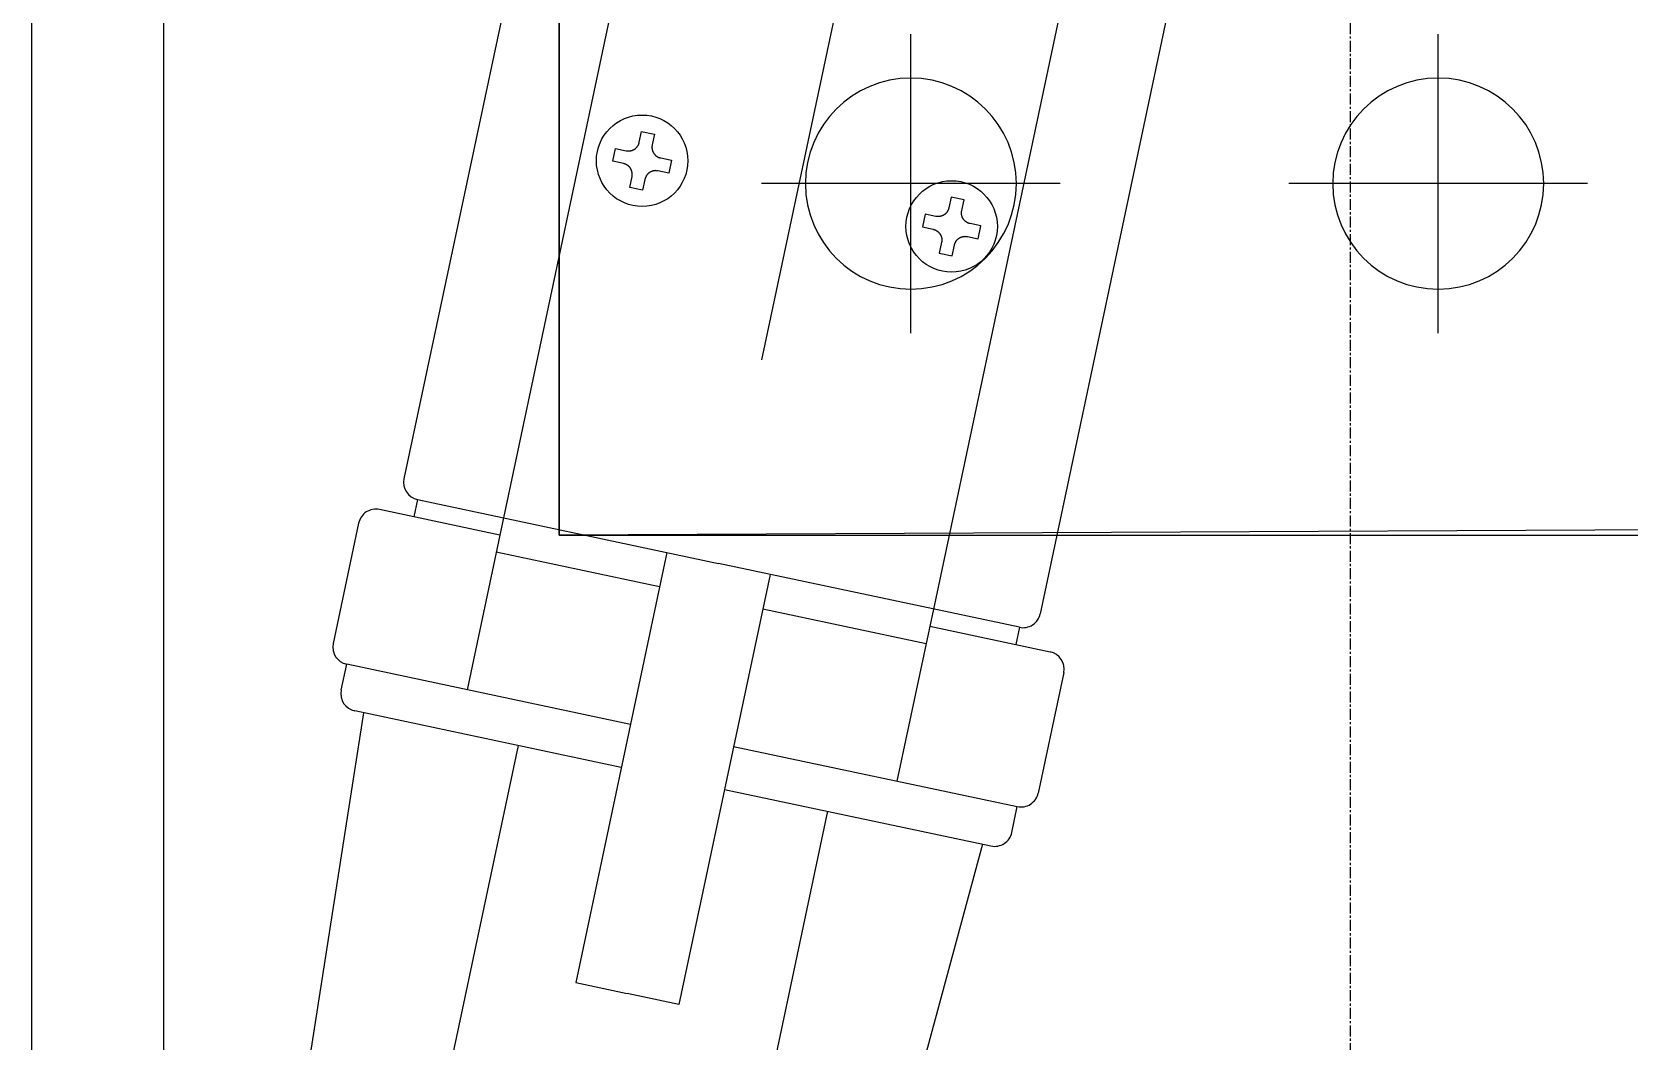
# Model space of a CAD drawing. Extents: x -668440 to 1010955, y -1678500 to 210463.
# Drawn here: x -558648 to -556830, y -1000589 to -999441 of the extents above; entities that cross this region are included whole.
import ezdxf

# ---------------------------------------------------------------- set-up
doc = ezdxf.new("R2010")
doc.units = 0
doc.header["$MEASUREMENT"] = 0
doc.linetypes.add('CENTER', pattern=[2, 1.25, -0.25, 0.25, -0.25])
doc.layers.get('0').update_dxf_attribs({"color": 3, "linetype": 'CONTINUOUS'})
for name, color, linetype in [('100', 5, 'CENTER'), ('BOLT', 4, 'CONTINUOUS'), ('C400-N19-6M22_d', 7, 'CONTINUOUS'), ('chole', 7, 'CONTINUOUS'), ('COL_H-300x300x10x15x13', 7, 'CONTINUOUS'), ('cwr_d', 7, 'CONTINUOUS'), ('注記', 3, 'CONTINUOUS')]:
    doc.layers.add(name, color=color, linetype=linetype)

# ---------------------------------------------------------------- blocks, each defined once
blk = doc.blocks.new('tc02')
at = {"layer": '注記', "color": 4}
blk.add_line((-18602.46, 32824.25), (-18602.46, 32699.28), dxfattribs=at)
at = {"layer": '注記', "color": 4, "linetype": 'Continuous'}
for p, q in [((-18639.46, 32787.62), (-18639.46, 32677.62)), ((-18565.46, 32787.62), (-18565.46, 32677.62)), ((-18627.46, 32765.62), (-18627.46, 32675.62)), ((-18577.46, 32765.62), (-18577.46, 32675.62)), ((-18621.21, 32721.87), (-18619.71, 32721.87)), ((-18621.21, 32720.62), (-18621.21, 32721.87)), ((-18619.71, 32721.87), (-18619.71, 32720.62)), ((-18583.71, 32721.87), (-18585.21, 32721.87)), ((-18585.21, 32721.87), (-18585.21, 32720.62)), ((-18583.71, 32720.62), (-18583.71, 32721.87)), ((-18623.71, 32717.87), (-18623.71, 32719.37)), ((-18623.71, 32719.37), (-18622.46, 32719.37)), ((-18622.46, 32719.37), (-18622.43, 32719.37)), ((-18622.43, 32719.37), (-18622.4, 32719.37)), ((-18622.4, 32719.37), (-18622.37, 32719.37)), ((-18622.37, 32719.37), (-18622.34, 32719.37)), ((-18622.34, 32719.37), (-18622.31, 32719.38)), ((-18622.31, 32719.38), (-18622.28, 32719.38)), ((-18622.28, 32719.38), (-18622.25, 32719.39)), ((-18622.25, 32719.39), (-18622.22, 32719.39)), ((-18622.22, 32719.39), (-18622.19, 32719.4)), ((-18622.19, 32719.4), (-18622.16, 32719.4)), ((-18622.16, 32719.4), (-18622.13, 32719.41)), ((-18622.13, 32719.41), (-18622.1, 32719.42)), ((-18622.1, 32719.42), (-18622.07, 32719.43)), ((-18622.07, 32719.43), (-18622.04, 32719.44)), ((-18622.04, 32719.44), (-18622.01, 32719.45)), ((-18622.01, 32719.45), (-18621.98, 32719.46)), ((-18621.98, 32719.46), (-18621.95, 32719.47)), ((-18621.95, 32719.47), (-18621.93, 32719.49)), ((-18621.93, 32719.49), (-18621.9, 32719.5)), ((-18621.9, 32719.5), (-18621.87, 32719.51)), ((-18621.87, 32719.51), (-18621.84, 32719.53)), ((-18621.84, 32719.53), (-18621.82, 32719.54)), ((-18621.82, 32719.54), (-18621.79, 32719.56)), ((-18621.79, 32719.56), (-18621.77, 32719.58)), ((-18621.77, 32719.58), (-18621.74, 32719.59)), ((-18621.74, 32719.59), (-18621.72, 32719.61)), ((-18621.72, 32719.61), (-18621.69, 32719.63)), ((-18621.69, 32719.63), (-18621.67, 32719.65)), ((-18621.67, 32719.65), (-18621.64, 32719.67)), ((-18621.64, 32719.67), (-18621.62, 32719.69)), ((-18621.62, 32719.69), (-18621.6, 32719.71)), ((-18621.6, 32719.71), (-18621.58, 32719.73)), ((-18621.58, 32719.73), (-18621.55, 32719.75)), ((-18621.55, 32719.75), (-18621.53, 32719.78)), ((-18621.53, 32719.78), (-18621.51, 32719.8)), ((-18621.51, 32719.8), (-18621.49, 32719.82)), ((-18621.49, 32719.82), (-18621.47, 32719.85)), ((-18621.47, 32719.85), (-18621.46, 32719.87)), ((-18621.46, 32719.87), (-18621.44, 32719.9)), ((-18621.44, 32719.9), (-18621.42, 32719.92)), ((-18621.42, 32719.92), (-18621.4, 32719.95)), ((-18621.4, 32719.95), (-18621.39, 32719.97)), ((-18621.39, 32719.97), (-18621.37, 32720)), ((-18621.37, 32720), (-18621.36, 32720.03)), ((-18621.36, 32720.03), (-18621.34, 32720.05)), ((-18621.34, 32720.05), (-18621.33, 32720.08)), ((-18621.33, 32720.08), (-18621.32, 32720.11)), ((-18621.32, 32720.11), (-18621.31, 32720.14)), ((-18621.31, 32720.14), (-18621.29, 32720.17)), ((-18621.29, 32720.17), (-18621.28, 32720.2)), ((-18621.28, 32720.2), (-18621.27, 32720.22)), ((-18621.27, 32720.22), (-18621.26, 32720.25)), ((-18621.26, 32720.28), (-18621.25, 32720.31)), ((-18621.26, 32720.25), (-18621.26, 32720.28)), ((-18621.25, 32720.31), (-18621.24, 32720.34)), ((-18621.24, 32720.34), (-18621.23, 32720.37)), ((-18621.23, 32720.4), (-18621.22, 32720.43)), ((-18621.23, 32720.37), (-18621.23, 32720.4)), ((-18621.22, 32720.49), (-18621.21, 32720.53)), ((-18621.22, 32720.46), (-18621.22, 32720.49)), ((-18621.22, 32720.43), (-18621.22, 32720.46)), ((-18621.21, 32720.59), (-18621.21, 32720.62)), ((-18621.21, 32720.56), (-18621.21, 32720.59)), ((-18621.21, 32720.53), (-18621.21, 32720.56)), ((-18619.71, 32720.62), (-18619.71, 32720.59)), ((-18619.71, 32720.59), (-18619.71, 32720.56)), ((-18619.71, 32720.56), (-18619.71, 32720.52)), ((-18619.71, 32720.52), (-18619.7, 32720.49)), ((-18619.7, 32720.49), (-18619.7, 32720.46)), ((-18619.7, 32720.46), (-18619.7, 32720.43)), ((-18619.7, 32720.43), (-18619.69, 32720.4)), ((-18619.69, 32720.4), (-18619.69, 32720.37)), ((-18619.69, 32720.37), (-18619.68, 32720.34)), ((-18619.68, 32720.34), (-18619.67, 32720.31)), ((-18619.67, 32720.31), (-18619.67, 32720.28)), ((-18619.67, 32720.28), (-18619.66, 32720.25)), ((-18619.66, 32720.25), (-18619.65, 32720.22)), ((-18619.65, 32720.22), (-18619.64, 32720.2)), ((-18619.64, 32720.2), (-18619.63, 32720.17)), ((-18619.63, 32720.17), (-18619.62, 32720.14)), ((-18619.62, 32720.14), (-18619.6, 32720.11)), ((-18619.6, 32720.11), (-18619.59, 32720.08)), ((-18619.59, 32720.08), (-18619.58, 32720.05)), ((-18619.58, 32720.05), (-18619.56, 32720.03)), ((-18619.56, 32720.03), (-18619.55, 32720)), ((-18619.55, 32720), (-18619.53, 32719.97)), ((-18619.53, 32719.97), (-18619.52, 32719.95)), ((-18619.52, 32719.95), (-18619.5, 32719.92)), ((-18619.5, 32719.92), (-18619.48, 32719.9)), ((-18619.48, 32719.9), (-18619.46, 32719.87)), ((-18619.46, 32719.87), (-18619.45, 32719.85)), ((-18619.45, 32719.85), (-18619.43, 32719.82)), ((-18619.43, 32719.82), (-18619.41, 32719.8)), ((-18619.41, 32719.8), (-18619.39, 32719.78)), ((-18619.39, 32719.78), (-18619.37, 32719.75)), ((-18619.37, 32719.75), (-18619.34, 32719.73)), ((-18619.34, 32719.73), (-18619.32, 32719.71)), ((-18619.32, 32719.71), (-18619.3, 32719.69)), ((-18619.3, 32719.69), (-18619.28, 32719.67)), ((-18619.28, 32719.67), (-18619.25, 32719.65)), ((-18619.25, 32719.65), (-18619.23, 32719.63)), ((-18619.23, 32719.63), (-18619.21, 32719.61)), ((-18619.21, 32719.61), (-18619.18, 32719.59)), ((-18619.18, 32719.59), (-18619.16, 32719.58)), ((-18619.16, 32719.58), (-18619.13, 32719.56)), ((-18619.13, 32719.56), (-18619.1, 32719.54)), ((-18619.1, 32719.54), (-18619.08, 32719.53)), ((-18619.08, 32719.53), (-18619.05, 32719.51)), ((-18619.05, 32719.51), (-18619.02, 32719.5)), ((-18619.02, 32719.5), (-18618.99, 32719.49)), ((-18618.99, 32719.49), (-18618.97, 32719.47)), ((-18618.97, 32719.47), (-18618.94, 32719.46)), ((-18618.94, 32719.46), (-18618.91, 32719.45)), ((-18618.91, 32719.45), (-18618.88, 32719.44)), ((-18618.88, 32719.44), (-18618.85, 32719.43)), ((-18618.85, 32719.43), (-18618.82, 32719.42)), ((-18618.82, 32719.42), (-18618.79, 32719.41)), ((-18618.79, 32719.41), (-18618.76, 32719.4)), ((-18618.76, 32719.4), (-18618.73, 32719.4)), ((-18618.73, 32719.4), (-18618.7, 32719.39)), ((-18618.7, 32719.39), (-18618.67, 32719.39)), ((-18618.67, 32719.39), (-18618.64, 32719.38)), ((-18618.64, 32719.38), (-18618.61, 32719.38)), ((-18618.61, 32719.38), (-18618.58, 32719.37)), ((-18618.58, 32719.37), (-18618.55, 32719.37)), ((-18618.55, 32719.37), (-18618.52, 32719.37)), ((-18618.52, 32719.37), (-18618.49, 32719.37)), ((-18618.49, 32719.37), (-18618.46, 32719.37)), ((-18618.46, 32719.37), (-18617.21, 32719.37)), ((-18617.21, 32719.37), (-18617.21, 32717.87)), ((-18586.46, 32719.37), (-18587.71, 32719.37)), ((-18587.71, 32719.37), (-18587.71, 32717.87)), ((-18586.43, 32719.37), (-18586.46, 32719.37)), ((-18586.4, 32719.37), (-18586.43, 32719.37)), ((-18586.37, 32719.37), (-18586.4, 32719.37)), ((-18586.34, 32719.37), (-18586.37, 32719.37)), ((-18586.31, 32719.38), (-18586.34, 32719.37)), ((-18586.28, 32719.38), (-18586.31, 32719.38)), ((-18586.25, 32719.39), (-18586.28, 32719.38)), ((-18586.22, 32719.39), (-18586.25, 32719.39)), ((-18586.19, 32719.4), (-18586.22, 32719.39)), ((-18586.16, 32719.4), (-18586.19, 32719.4)), ((-18586.13, 32719.41), (-18586.16, 32719.4)), ((-18586.1, 32719.42), (-18586.13, 32719.41)), ((-18586.07, 32719.43), (-18586.1, 32719.42)), ((-18586.04, 32719.44), (-18586.07, 32719.43)), ((-18586.01, 32719.45), (-18586.04, 32719.44)), ((-18585.98, 32719.46), (-18586.01, 32719.45)), ((-18585.95, 32719.47), (-18585.98, 32719.46)), ((-18585.93, 32719.49), (-18585.95, 32719.47)), ((-18585.9, 32719.5), (-18585.93, 32719.49)), ((-18585.87, 32719.51), (-18585.9, 32719.5)), ((-18585.84, 32719.53), (-18585.87, 32719.51)), ((-18585.82, 32719.54), (-18585.84, 32719.53)), ((-18585.79, 32719.56), (-18585.82, 32719.54)), ((-18585.77, 32719.58), (-18585.79, 32719.56)), ((-18585.74, 32719.59), (-18585.77, 32719.58)), ((-18585.72, 32719.61), (-18585.74, 32719.59)), ((-18585.69, 32719.63), (-18585.72, 32719.61)), ((-18585.67, 32719.65), (-18585.69, 32719.63)), ((-18585.64, 32719.67), (-18585.67, 32719.65)), ((-18585.62, 32719.69), (-18585.64, 32719.67)), ((-18585.6, 32719.71), (-18585.62, 32719.69)), ((-18585.58, 32719.73), (-18585.6, 32719.71)), ((-18585.55, 32719.75), (-18585.58, 32719.73)), ((-18585.53, 32719.78), (-18585.55, 32719.75)), ((-18585.51, 32719.8), (-18585.53, 32719.78)), ((-18585.49, 32719.82), (-18585.51, 32719.8)), ((-18585.47, 32719.85), (-18585.49, 32719.82)), ((-18585.46, 32719.87), (-18585.47, 32719.85)), ((-18585.44, 32719.9), (-18585.46, 32719.87)), ((-18585.42, 32719.92), (-18585.44, 32719.9)), ((-18585.4, 32719.95), (-18585.42, 32719.92)), ((-18585.39, 32719.97), (-18585.4, 32719.95)), ((-18585.37, 32720), (-18585.39, 32719.97)), ((-18585.36, 32720.03), (-18585.37, 32720)), ((-18585.34, 32720.05), (-18585.36, 32720.03)), ((-18585.33, 32720.08), (-18585.34, 32720.05)), ((-18585.32, 32720.11), (-18585.33, 32720.08)), ((-18585.31, 32720.14), (-18585.32, 32720.11)), ((-18585.29, 32720.17), (-18585.31, 32720.14)), ((-18585.28, 32720.2), (-18585.29, 32720.17)), ((-18585.27, 32720.22), (-18585.28, 32720.2)), ((-18585.26, 32720.25), (-18585.27, 32720.22)), ((-18585.25, 32720.31), (-18585.26, 32720.28)), ((-18585.26, 32720.28), (-18585.26, 32720.25)), ((-18585.24, 32720.34), (-18585.25, 32720.31)), ((-18585.23, 32720.37), (-18585.24, 32720.34)), ((-18585.22, 32720.43), (-18585.23, 32720.4)), ((-18585.23, 32720.4), (-18585.23, 32720.37)), ((-18585.21, 32720.53), (-18585.22, 32720.49)), ((-18585.22, 32720.49), (-18585.22, 32720.46)), ((-18585.22, 32720.46), (-18585.22, 32720.43)), ((-18585.21, 32720.62), (-18585.21, 32720.59)), ((-18585.21, 32720.59), (-18585.21, 32720.56)), ((-18585.21, 32720.56), (-18585.21, 32720.53)), ((-18583.71, 32720.59), (-18583.71, 32720.62)), ((-18583.71, 32720.56), (-18583.71, 32720.59)), ((-18583.71, 32720.52), (-18583.71, 32720.56)), ((-18583.7, 32720.49), (-18583.71, 32720.52)), ((-18583.7, 32720.46), (-18583.7, 32720.49)), ((-18583.7, 32720.43), (-18583.7, 32720.46)), ((-18583.69, 32720.4), (-18583.7, 32720.43)), ((-18583.69, 32720.37), (-18583.69, 32720.4)), ((-18583.68, 32720.34), (-18583.69, 32720.37)), ((-18583.67, 32720.31), (-18583.68, 32720.34)), ((-18583.67, 32720.28), (-18583.67, 32720.31)), ((-18583.66, 32720.25), (-18583.67, 32720.28)), ((-18583.65, 32720.22), (-18583.66, 32720.25)), ((-18583.64, 32720.2), (-18583.65, 32720.22)), ((-18583.63, 32720.17), (-18583.64, 32720.2)), ((-18583.62, 32720.14), (-18583.63, 32720.17)), ((-18583.6, 32720.11), (-18583.62, 32720.14)), ((-18583.59, 32720.08), (-18583.6, 32720.11)), ((-18583.58, 32720.05), (-18583.59, 32720.08)), ((-18583.56, 32720.03), (-18583.58, 32720.05)), ((-18583.55, 32720), (-18583.56, 32720.03)), ((-18583.53, 32719.97), (-18583.55, 32720)), ((-18583.52, 32719.95), (-18583.53, 32719.97)), ((-18583.5, 32719.92), (-18583.52, 32719.95)), ((-18583.48, 32719.9), (-18583.5, 32719.92)), ((-18583.46, 32719.87), (-18583.48, 32719.9)), ((-18583.45, 32719.85), (-18583.46, 32719.87)), ((-18583.43, 32719.82), (-18583.45, 32719.85)), ((-18583.41, 32719.8), (-18583.43, 32719.82)), ((-18583.39, 32719.78), (-18583.41, 32719.8)), ((-18583.37, 32719.75), (-18583.39, 32719.78)), ((-18583.34, 32719.73), (-18583.37, 32719.75)), ((-18583.32, 32719.71), (-18583.34, 32719.73)), ((-18583.3, 32719.69), (-18583.32, 32719.71)), ((-18583.28, 32719.67), (-18583.3, 32719.69)), ((-18583.25, 32719.65), (-18583.28, 32719.67)), ((-18583.23, 32719.63), (-18583.25, 32719.65)), ((-18583.21, 32719.61), (-18583.23, 32719.63)), ((-18583.18, 32719.59), (-18583.21, 32719.61)), ((-18583.16, 32719.58), (-18583.18, 32719.59)), ((-18583.13, 32719.56), (-18583.16, 32719.58)), ((-18583.1, 32719.54), (-18583.13, 32719.56)), ((-18583.08, 32719.53), (-18583.1, 32719.54)), ((-18583.05, 32719.51), (-18583.08, 32719.53)), ((-18583.02, 32719.5), (-18583.05, 32719.51)), ((-18582.99, 32719.49), (-18583.02, 32719.5)), ((-18582.97, 32719.47), (-18582.99, 32719.49)), ((-18582.94, 32719.46), (-18582.97, 32719.47)), ((-18582.91, 32719.45), (-18582.94, 32719.46)), ((-18582.88, 32719.44), (-18582.91, 32719.45)), ((-18582.85, 32719.43), (-18582.88, 32719.44)), ((-18582.82, 32719.42), (-18582.85, 32719.43)), ((-18582.79, 32719.41), (-18582.82, 32719.42)), ((-18582.76, 32719.4), (-18582.79, 32719.41)), ((-18582.73, 32719.4), (-18582.76, 32719.4)), ((-18582.7, 32719.39), (-18582.73, 32719.4)), ((-18582.67, 32719.39), (-18582.7, 32719.39)), ((-18582.64, 32719.38), (-18582.67, 32719.39)), ((-18582.61, 32719.38), (-18582.64, 32719.38)), ((-18582.58, 32719.37), (-18582.61, 32719.38)), ((-18582.55, 32719.37), (-18582.58, 32719.37)), ((-18582.52, 32719.37), (-18582.55, 32719.37)), ((-18582.49, 32719.37), (-18582.52, 32719.37)), ((-18582.46, 32719.37), (-18582.49, 32719.37)), ((-18581.21, 32719.37), (-18582.46, 32719.37)), ((-18581.21, 32717.87), (-18581.21, 32719.37)), ((-18622.46, 32717.87), (-18623.71, 32717.87)), ((-18622.43, 32717.87), (-18622.46, 32717.87)), ((-18622.4, 32717.87), (-18622.43, 32717.87)), ((-18622.37, 32717.86), (-18622.4, 32717.87)), ((-18622.34, 32717.86), (-18622.37, 32717.86)), ((-18622.31, 32717.86), (-18622.34, 32717.86)), ((-18622.28, 32717.85), (-18622.31, 32717.86)), ((-18622.25, 32717.85), (-18622.28, 32717.85)), ((-18622.22, 32717.84), (-18622.25, 32717.85)), ((-18622.19, 32717.84), (-18622.22, 32717.84)), ((-18622.16, 32717.83), (-18622.19, 32717.84)), ((-18622.13, 32717.82), (-18622.16, 32717.83)), ((-18622.1, 32717.81), (-18622.13, 32717.82)), ((-18622.07, 32717.8), (-18622.1, 32717.81)), ((-18622.04, 32717.79), (-18622.07, 32717.8)), ((-18622.01, 32717.78), (-18622.04, 32717.79)), ((-18621.98, 32717.77), (-18622.01, 32717.78)), ((-18621.95, 32717.76), (-18621.98, 32717.77)), ((-18621.93, 32717.75), (-18621.95, 32717.76)), ((-18621.9, 32717.73), (-18621.93, 32717.75)), ((-18621.87, 32717.72), (-18621.9, 32717.73)), ((-18621.84, 32717.7), (-18621.87, 32717.72)), ((-18621.82, 32717.69), (-18621.84, 32717.7)), ((-18621.79, 32717.67), (-18621.82, 32717.69)), ((-18621.77, 32717.66), (-18621.79, 32717.67)), ((-18621.74, 32717.64), (-18621.77, 32717.66)), ((-18621.72, 32717.62), (-18621.74, 32717.64)), ((-18621.69, 32717.6), (-18621.72, 32717.62)), ((-18621.67, 32717.58), (-18621.69, 32717.6)), ((-18621.64, 32717.56), (-18621.67, 32717.58)), ((-18621.62, 32717.54), (-18621.64, 32717.56)), ((-18621.6, 32717.52), (-18621.62, 32717.54)), ((-18621.58, 32717.5), (-18621.6, 32717.52)), ((-18621.55, 32717.48), (-18621.58, 32717.5)), ((-18621.53, 32717.46), (-18621.55, 32717.48)), ((-18621.51, 32717.43), (-18621.53, 32717.46)), ((-18621.49, 32717.41), (-18621.51, 32717.43)), ((-18621.47, 32717.39), (-18621.49, 32717.41)), ((-18621.46, 32717.36), (-18621.47, 32717.39)), ((-18621.44, 32717.34), (-18621.46, 32717.36)), ((-18621.42, 32717.31), (-18621.44, 32717.34)), ((-18621.4, 32717.29), (-18621.42, 32717.31)), ((-18621.39, 32717.26), (-18621.4, 32717.29)), ((-18621.37, 32717.23), (-18621.39, 32717.26)), ((-18621.36, 32717.21), (-18621.37, 32717.23)), ((-18621.34, 32717.18), (-18621.36, 32717.21)), ((-18621.33, 32717.15), (-18621.34, 32717.18)), ((-18621.32, 32717.12), (-18621.33, 32717.15)), ((-18619.59, 32717.15), (-18619.6, 32717.12)), ((-18619.58, 32717.18), (-18619.59, 32717.15)), ((-18619.56, 32717.21), (-18619.58, 32717.18)), ((-18619.55, 32717.23), (-18619.56, 32717.21)), ((-18619.53, 32717.26), (-18619.55, 32717.23)), ((-18619.52, 32717.29), (-18619.53, 32717.26)), ((-18619.5, 32717.31), (-18619.52, 32717.29)), ((-18619.48, 32717.34), (-18619.5, 32717.31)), ((-18619.46, 32717.36), (-18619.48, 32717.34)), ((-18619.45, 32717.39), (-18619.46, 32717.36)), ((-18619.43, 32717.41), (-18619.45, 32717.39)), ((-18619.41, 32717.43), (-18619.43, 32717.41)), ((-18619.39, 32717.46), (-18619.41, 32717.43)), ((-18619.37, 32717.48), (-18619.39, 32717.46)), ((-18619.34, 32717.5), (-18619.37, 32717.48)), ((-18619.32, 32717.52), (-18619.34, 32717.5)), ((-18619.3, 32717.54), (-18619.32, 32717.52)), ((-18619.28, 32717.56), (-18619.3, 32717.54)), ((-18619.25, 32717.58), (-18619.28, 32717.56)), ((-18619.23, 32717.6), (-18619.25, 32717.58)), ((-18619.21, 32717.62), (-18619.23, 32717.6)), ((-18619.18, 32717.64), (-18619.21, 32717.62)), ((-18619.16, 32717.66), (-18619.18, 32717.64)), ((-18619.13, 32717.67), (-18619.16, 32717.66)), ((-18619.1, 32717.69), (-18619.13, 32717.67)), ((-18619.08, 32717.7), (-18619.1, 32717.69)), ((-18619.05, 32717.72), (-18619.08, 32717.7)), ((-18619.02, 32717.73), (-18619.05, 32717.72)), ((-18618.99, 32717.75), (-18619.02, 32717.73)), ((-18618.97, 32717.76), (-18618.99, 32717.75)), ((-18618.94, 32717.77), (-18618.97, 32717.76)), ((-18618.91, 32717.78), (-18618.94, 32717.77)), ((-18618.88, 32717.79), (-18618.91, 32717.78)), ((-18618.85, 32717.8), (-18618.88, 32717.79)), ((-18618.82, 32717.81), (-18618.85, 32717.8)), ((-18618.79, 32717.82), (-18618.82, 32717.81)), ((-18618.76, 32717.83), (-18618.79, 32717.82)), ((-18618.73, 32717.84), (-18618.76, 32717.83)), ((-18618.7, 32717.84), (-18618.73, 32717.84)), ((-18618.67, 32717.85), (-18618.7, 32717.84)), ((-18618.64, 32717.85), (-18618.67, 32717.85)), ((-18618.61, 32717.86), (-18618.64, 32717.85)), ((-18618.58, 32717.86), (-18618.61, 32717.86)), ((-18618.55, 32717.86), (-18618.58, 32717.86)), ((-18618.52, 32717.87), (-18618.55, 32717.86)), ((-18618.49, 32717.87), (-18618.52, 32717.87)), ((-18618.46, 32717.87), (-18618.49, 32717.87)), ((-18617.21, 32717.87), (-18618.46, 32717.87)), ((-18587.71, 32717.87), (-18586.46, 32717.87)), ((-18586.46, 32717.87), (-18586.43, 32717.87)), ((-18586.43, 32717.87), (-18586.4, 32717.87)), ((-18586.4, 32717.87), (-18586.37, 32717.86)), ((-18586.37, 32717.86), (-18586.34, 32717.86)), ((-18586.34, 32717.86), (-18586.31, 32717.86)), ((-18586.31, 32717.86), (-18586.28, 32717.85)), ((-18586.28, 32717.85), (-18586.25, 32717.85)), ((-18586.25, 32717.85), (-18586.22, 32717.84)), ((-18586.22, 32717.84), (-18586.19, 32717.84)), ((-18586.19, 32717.84), (-18586.16, 32717.83)), ((-18586.16, 32717.83), (-18586.13, 32717.82)), ((-18586.13, 32717.82), (-18586.1, 32717.81)), ((-18586.1, 32717.81), (-18586.07, 32717.8)), ((-18586.07, 32717.8), (-18586.04, 32717.79)), ((-18586.04, 32717.79), (-18586.01, 32717.78)), ((-18586.01, 32717.78), (-18585.98, 32717.77)), ((-18585.98, 32717.77), (-18585.95, 32717.76)), ((-18585.95, 32717.76), (-18585.93, 32717.75)), ((-18585.93, 32717.75), (-18585.9, 32717.73)), ((-18585.9, 32717.73), (-18585.87, 32717.72)), ((-18585.87, 32717.72), (-18585.84, 32717.7)), ((-18585.84, 32717.7), (-18585.82, 32717.69)), ((-18585.82, 32717.69), (-18585.79, 32717.67)), ((-18585.79, 32717.67), (-18585.77, 32717.66)), ((-18585.77, 32717.66), (-18585.74, 32717.64)), ((-18585.74, 32717.64), (-18585.72, 32717.62)), ((-18585.72, 32717.62), (-18585.69, 32717.6)), ((-18585.69, 32717.6), (-18585.67, 32717.58)), ((-18585.67, 32717.58), (-18585.64, 32717.56)), ((-18585.64, 32717.56), (-18585.62, 32717.54)), ((-18585.62, 32717.54), (-18585.6, 32717.52)), ((-18585.6, 32717.52), (-18585.58, 32717.5)), ((-18585.58, 32717.5), (-18585.55, 32717.48)), ((-18585.55, 32717.48), (-18585.53, 32717.46)), ((-18585.53, 32717.46), (-18585.51, 32717.43)), ((-18585.51, 32717.43), (-18585.49, 32717.41)), ((-18585.49, 32717.41), (-18585.47, 32717.39)), ((-18585.47, 32717.39), (-18585.46, 32717.36)), ((-18585.46, 32717.36), (-18585.44, 32717.34)), ((-18585.44, 32717.34), (-18585.42, 32717.31)), ((-18585.42, 32717.31), (-18585.4, 32717.29)), ((-18585.4, 32717.29), (-18585.39, 32717.26)), ((-18585.39, 32717.26), (-18585.37, 32717.23)), ((-18585.37, 32717.23), (-18585.36, 32717.21)), ((-18585.36, 32717.21), (-18585.34, 32717.18)), ((-18585.34, 32717.18), (-18585.33, 32717.15)), ((-18585.33, 32717.15), (-18585.32, 32717.12)), ((-18583.6, 32717.12), (-18583.59, 32717.15)), ((-18583.59, 32717.15), (-18583.58, 32717.18)), ((-18583.58, 32717.18), (-18583.56, 32717.21)), ((-18583.56, 32717.21), (-18583.55, 32717.23)), ((-18583.55, 32717.23), (-18583.53, 32717.26)), ((-18583.53, 32717.26), (-18583.52, 32717.29)), ((-18583.52, 32717.29), (-18583.5, 32717.31)), ((-18583.5, 32717.31), (-18583.48, 32717.34)), ((-18583.48, 32717.34), (-18583.46, 32717.36)), ((-18583.46, 32717.36), (-18583.45, 32717.39)), ((-18583.45, 32717.39), (-18583.43, 32717.41)), ((-18583.43, 32717.41), (-18583.41, 32717.43)), ((-18583.41, 32717.43), (-18583.39, 32717.46)), ((-18583.39, 32717.46), (-18583.37, 32717.48)), ((-18583.37, 32717.48), (-18583.34, 32717.5)), ((-18583.34, 32717.5), (-18583.32, 32717.52)), ((-18583.32, 32717.52), (-18583.3, 32717.54)), ((-18583.3, 32717.54), (-18583.28, 32717.56)), ((-18583.28, 32717.56), (-18583.25, 32717.58)), ((-18583.25, 32717.58), (-18583.23, 32717.6)), ((-18583.23, 32717.6), (-18583.21, 32717.62)), ((-18583.21, 32717.62), (-18583.18, 32717.64)), ((-18583.18, 32717.64), (-18583.16, 32717.66)), ((-18583.16, 32717.66), (-18583.13, 32717.67)), ((-18583.13, 32717.67), (-18583.1, 32717.69)), ((-18583.1, 32717.69), (-18583.08, 32717.7)), ((-18583.08, 32717.7), (-18583.05, 32717.72)), ((-18583.05, 32717.72), (-18583.02, 32717.73)), ((-18583.02, 32717.73), (-18582.99, 32717.75)), ((-18582.99, 32717.75), (-18582.97, 32717.76)), ((-18582.97, 32717.76), (-18582.94, 32717.77)), ((-18582.94, 32717.77), (-18582.91, 32717.78)), ((-18582.91, 32717.78), (-18582.88, 32717.79)), ((-18582.88, 32717.79), (-18582.85, 32717.8)), ((-18582.85, 32717.8), (-18582.82, 32717.81)), ((-18582.82, 32717.81), (-18582.79, 32717.82)), ((-18582.79, 32717.82), (-18582.76, 32717.83)), ((-18582.76, 32717.83), (-18582.73, 32717.84)), ((-18582.73, 32717.84), (-18582.7, 32717.84)), ((-18582.7, 32717.84), (-18582.67, 32717.85)), ((-18582.67, 32717.85), (-18582.64, 32717.85)), ((-18582.64, 32717.85), (-18582.61, 32717.86)), ((-18582.61, 32717.86), (-18582.58, 32717.86)), ((-18582.58, 32717.86), (-18582.55, 32717.86)), ((-18582.55, 32717.86), (-18582.52, 32717.87)), ((-18582.52, 32717.87), (-18582.49, 32717.87)), ((-18582.49, 32717.87), (-18582.46, 32717.87)), ((-18582.46, 32717.87), (-18581.21, 32717.87)), ((-18621.31, 32717.09), (-18621.32, 32717.12)), ((-18621.29, 32717.07), (-18621.31, 32717.09)), ((-18621.28, 32717.04), (-18621.29, 32717.07)), ((-18621.27, 32717.01), (-18621.28, 32717.04)), ((-18621.26, 32716.98), (-18621.27, 32717.01)), ((-18621.26, 32716.95), (-18621.26, 32716.98)), ((-18621.25, 32716.92), (-18621.26, 32716.95)), ((-18621.24, 32716.89), (-18621.25, 32716.92)), ((-18621.23, 32716.86), (-18621.24, 32716.89)), ((-18621.23, 32716.83), (-18621.23, 32716.86)), ((-18621.22, 32716.8), (-18621.23, 32716.83)), ((-18621.22, 32716.77), (-18621.22, 32716.8)), ((-18621.22, 32716.74), (-18621.22, 32716.77)), ((-18621.21, 32716.71), (-18621.22, 32716.74)), ((-18621.21, 32716.68), (-18621.21, 32716.71)), ((-18621.21, 32716.65), (-18621.21, 32716.68)), ((-18621.21, 32716.62), (-18621.21, 32716.65)), ((-18621.21, 32715.37), (-18621.21, 32716.62)), ((-18619.71, 32715.37), (-18621.21, 32715.37)), ((-18619.7, 32716.74), (-18619.71, 32716.71)), ((-18619.71, 32716.71), (-18619.71, 32716.68)), ((-18619.71, 32716.68), (-18619.71, 32716.65)), ((-18619.71, 32716.65), (-18619.71, 32716.62)), ((-18619.71, 32716.62), (-18619.71, 32715.37)), ((-18619.69, 32716.83), (-18619.7, 32716.8)), ((-18619.7, 32716.8), (-18619.7, 32716.77)), ((-18619.7, 32716.77), (-18619.7, 32716.74)), ((-18619.68, 32716.89), (-18619.69, 32716.86)), ((-18619.69, 32716.86), (-18619.69, 32716.83)), ((-18619.67, 32716.92), (-18619.68, 32716.89)), ((-18619.66, 32716.98), (-18619.67, 32716.95)), ((-18619.67, 32716.95), (-18619.67, 32716.92)), ((-18619.65, 32717.01), (-18619.66, 32716.98)), ((-18619.64, 32717.04), (-18619.65, 32717.01)), ((-18619.63, 32717.07), (-18619.64, 32717.04)), ((-18619.62, 32717.09), (-18619.63, 32717.07)), ((-18619.6, 32717.12), (-18619.62, 32717.09)), ((-18585.32, 32717.12), (-18585.31, 32717.09)), ((-18585.31, 32717.09), (-18585.29, 32717.07)), ((-18585.29, 32717.07), (-18585.28, 32717.04)), ((-18585.28, 32717.04), (-18585.27, 32717.01)), ((-18585.27, 32717.01), (-18585.26, 32716.98)), ((-18585.26, 32716.98), (-18585.26, 32716.95)), ((-18585.26, 32716.95), (-18585.25, 32716.92)), ((-18585.25, 32716.92), (-18585.24, 32716.89)), ((-18585.24, 32716.89), (-18585.23, 32716.86)), ((-18585.23, 32716.86), (-18585.23, 32716.83)), ((-18585.23, 32716.83), (-18585.22, 32716.8)), ((-18585.22, 32716.8), (-18585.22, 32716.77)), ((-18585.22, 32716.77), (-18585.22, 32716.74)), ((-18585.22, 32716.74), (-18585.21, 32716.71)), ((-18585.21, 32716.71), (-18585.21, 32716.68)), ((-18585.21, 32716.68), (-18585.21, 32716.65)), ((-18585.21, 32716.65), (-18585.21, 32716.62)), ((-18585.21, 32716.62), (-18585.21, 32715.37)), ((-18585.21, 32715.37), (-18583.71, 32715.37)), ((-18583.71, 32716.71), (-18583.7, 32716.74)), ((-18583.71, 32716.68), (-18583.71, 32716.71)), ((-18583.71, 32716.65), (-18583.71, 32716.68)), ((-18583.71, 32716.62), (-18583.71, 32716.65)), ((-18583.71, 32715.37), (-18583.71, 32716.62)), ((-18583.7, 32716.8), (-18583.69, 32716.83)), ((-18583.7, 32716.77), (-18583.7, 32716.8)), ((-18583.7, 32716.74), (-18583.7, 32716.77)), ((-18583.69, 32716.86), (-18583.68, 32716.89)), ((-18583.69, 32716.83), (-18583.69, 32716.86)), ((-18583.68, 32716.89), (-18583.67, 32716.92)), ((-18583.67, 32716.95), (-18583.66, 32716.98)), ((-18583.67, 32716.92), (-18583.67, 32716.95)), ((-18583.66, 32716.98), (-18583.65, 32717.01)), ((-18583.65, 32717.01), (-18583.64, 32717.04)), ((-18583.64, 32717.04), (-18583.63, 32717.07)), ((-18583.63, 32717.07), (-18583.62, 32717.09)), ((-18583.62, 32717.09), (-18583.6, 32717.12)), ((-18637.46, 32675.62), (-18602.46, 32675.62)), ((-18637.46, 32675.62), (-18637.46, 32673.62)), ((-18627.46, 32675.62), (-18627.46, 32655.62)), ((-18608.46, 32675.62), (-18608.46, 32625.62)), ((-18567.46, 32675.62), (-18602.46, 32675.62)), ((-18596.46, 32675.62), (-18596.46, 32625.62)), ((-18577.46, 32675.62), (-18577.46, 32655.62)), ((-18567.46, 32675.62), (-18567.46, 32673.62)), ((-18627.46, 32673.62), (-18641.46, 32673.62)), ((-18577.46, 32673.62), (-18563.46, 32673.62)), ((-18643.46, 32671.62), (-18643.46, 32657.62)), ((-18608.46, 32671.62), (-18627.46, 32671.62)), ((-18596.46, 32671.62), (-18577.46, 32671.62)), ((-18561.46, 32671.62), (-18561.46, 32657.62)), ((-18608.46, 32655.62), (-18641.46, 32655.62)), ((-18641.46, 32652.62), (-18641.46, 32655.62)), ((-18596.46, 32655.62), (-18563.46, 32655.62)), ((-18563.46, 32652.62), (-18563.46, 32655.62)), ((-18608.46, 32650.62), (-18639.46, 32650.62)), ((-18638.46, 32650.62), (-18634.46, 32577.62)), ((-18620.46, 32650.62), (-18620.46, 32557.62)), ((-18596.46, 32650.62), (-18565.46, 32650.62)), ((-18584.46, 32650.62), (-18584.46, 32557.62)), ((-18566.46, 32650.62), (-18570.46, 32577.62)), ((-18608.46, 32625.62), (-18602.46, 32625.62)), ((-18596.46, 32625.62), (-18602.46, 32625.62))]:
    blk.add_line(p, q, dxfattribs=at)
for centre in [(-18620.46, 32718.62), (-18584.46, 32718.62)]:
    blk.add_circle(centre, 5.2, dxfattribs=at)
for centre, start, end in [((-18637.46, 32677.62), 180, 270), ((-18567.46, 32677.62), 270, 0), ((-18641.46, 32671.62), 90, 180), ((-18563.46, 32671.62), 0, 90), ((-18641.46, 32657.62), 180, 270), ((-18563.46, 32657.62), 270, 0), ((-18639.46, 32652.62), 180, 270), ((-18565.46, 32652.62), 270, 0)]:
    blk.add_arc(centre, 2, start, end, dxfattribs=at)
blk = doc.blocks.new('剛接合部C1Y')
at = {"layer": '100'}
blk.add_line((-222784.62063, -407169.07507), (-222784.62063, -403299.07507), dxfattribs=at)
at = {"layer": 'BOLT'}
for p, q in [((-222834.62063, -404603.07507), (-222834.62063, -404569.07507)), ((-222774.62063, -404603.07507), (-222774.62063, -404569.07507)), ((-222817.62063, -404586.07507), (-222851.62063, -404586.07507)), ((-222757.62063, -404586.07507), (-222791.62063, -404586.07507))]:
    blk.add_line(p, q, dxfattribs=at)
at = {"layer": 'C400-N19-6M22_d'}
for p, q in [((-222874.62063, -404626.07507), (-222874.62063, -404486.07507)), ((-222674.62063, -404625.07507), (-222874.62063, -404626.07507))]:
    blk.add_line(p, q, dxfattribs=at)
at = {"layer": 'C400-N19-6M22_d', "extrusion": (6.12323e-17, 0, -1)}
for centre in [(222834.62063, -404586.07507), (222774.62063, -404586.07507)]:
    blk.add_circle(centre, 12, dxfattribs=at)
at = {"layer": 'chole', "extrusion": (6.12323e-17, 0, -1)}
for centre in [(222834.62063, -404586.07507), (222774.62063, -404586.07507)]:
    blk.add_circle(centre, 12, dxfattribs=at)
at = {"layer": 'COL_H-300x300x10x15x13'}
for p, q in [((-222934.62063, -405099.07507), (-222934.62063, -403901.07507)), ((-222919.62063, -405099.07507), (-222919.62063, -403901.07507))]:
    blk.add_line(p, q, dxfattribs=at)
at = {"layer": 'cwr_d'}
for p, q in [((-222874.62063, -404486.07507), (-222874.62063, -404626.07507)), ((-222874.62063, -404626.07507), (-222674.62063, -404626.07507))]:
    blk.add_line(p, q, dxfattribs=at)
at = {"layer": 'cwr_d', "extrusion": (6.12323e-17, 0, -1)}
for centre in [(222834.62063, -404586.07507), (222774.62063, -404586.07507)]:
    blk.add_circle(centre, 12, dxfattribs=at)
at = {"rotation": 348.0238675557966}
blk.add_blockref('tc02', (-211439.27873, -440453.77087, 500), dxfattribs=at)

msp = doc.modelspace()

# ---------------------------------------------------------------- block references
at = {"xscale": 10, "yscale": 10, "zscale": 10}
msp.add_blockref('剛接合部C1Y', (1670698.6842, 3046247.35843, 5600), dxfattribs=at)

doc.saveas('drawing.dxf')
